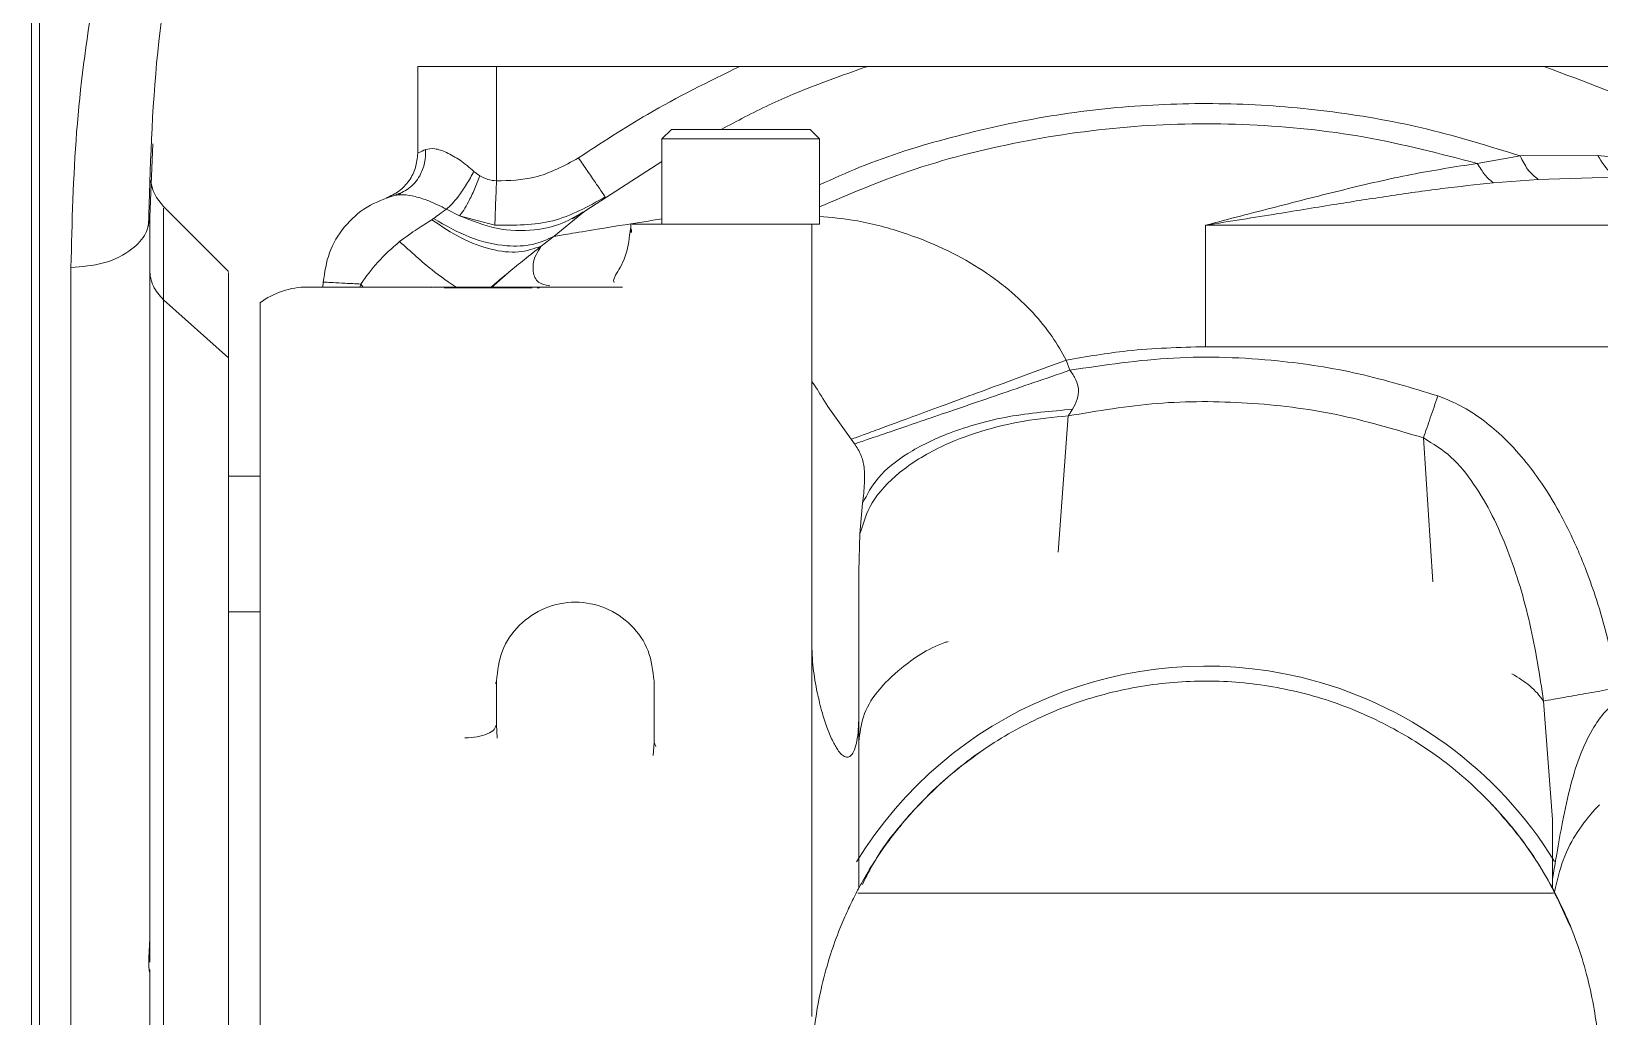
# Model space of a CAD drawing. Header units: millimetres. Extents: x 169 to 14583, y -399 to 10804.
# Drawn here: x 7046.8 to 7146.3, y 5503.2 to 5565.7 of the extents above; entities that cross this region are included whole.
import ezdxf

# ---------------------------------------------------------------- set-up
doc = ezdxf.new("R2010")
doc.units = ezdxf.units.MM
doc.header["$LTSCALE"] = 35

msp = doc.modelspace()

# ---------------------------------------------------------------- linework, layer by layer
at = {"color": 7, "linetype": 'Continuous', "lineweight": 18}
for p, q in [((7047.279, 5456.197), (7047.279, 5595.788)), ((7046.766, 5591.42), (7046.766, 5456.205)), ((7071.279, 5563.477), (7071.279, 5557.962)), ((7076.279, 5563.477), (7076.279, 5556.212)), ((7091.711, 5563.477), (7076.279, 5563.477)), ((7087.379, 5559.477), (7086.779, 5558.877)), ((7096.779, 5558.877), (7096.178, 5559.477)), ((7054.279, 5553.922), (7054.474, 5558.564)), ((7146.166, 5557.815), (7141.232, 5557.8)), ((7075.226, 5556.539), (7074.851, 5556.82)), ((7081.952, 5554.338), (7086.779, 5557.446)), ((7141.232, 5557.8), (7138.51, 5557.323)), ((7142.377, 5556.311), (7139.52, 5556.094)), ((7147.184, 5556.46), (7142.377, 5556.311)), ((7069.279, 5555.134), (7069.638, 5555.242)), ((7070.206, 5555.433), (7070.072, 5555.329)), ((7054.279, 5508.209), (7054.279, 5553.922)), ((7059.279, 5550.469), (7055.157, 5554.589)), ((7055.157, 5554.473), (7055.157, 5554.483)), ((7073.107, 5554.418), (7073.938, 5553.998)), ((7073.938, 5553.998), (7076.176, 5553.412)), ((7079.935, 5552.696), (7081.703, 5554.135)), ((7081.768, 5554.201), (7081.073, 5553.808)), ((7081.703, 5554.135), (7081.952, 5554.338)), ((7084.795, 5553.477), (7084.795, 5552.943)), ((7084.839, 5553.136), (7084.839, 5552.943)), ((7096.279, 5542.525), (7096.279, 5553.477)), ((7177.279, 5553.405), (7121.279, 5553.405)), ((7079.121, 5552.073), (7079.935, 5552.696)), ((7049.279, 5478.955), (7049.279, 5550.721)), ((7077.025, 5550.389), (7075.951, 5549.429)), ((7072.184, 5549.47), (7064.159, 5549.47)), ((7065.27, 5549.47), (7065.287, 5549.791)), ((7067.617, 5549.47), (7067.673, 5549.666)), ((7067.822, 5549.47), (7067.673, 5549.666)), ((7072.184, 5549.449), (7072.225, 5549.477)), ((7072.225, 5549.477), (7084.279, 5549.477)), ((7078.865, 5549.407), (7079.006, 5549.43)), ((7079.597, 5549.579), (7079.661, 5549.562)), ((7059.279, 5544.994), (7055.157, 5548.673)), ((7165.639, 5545.693), (7121.279, 5545.693)), ((7112.433, 5544.838), (7112.661, 5544.197)), ((7097.309, 5541.908), (7098.792, 5539.818)), ((7112.553, 5541.302), (7111.918, 5532.653)), ((7135.101, 5539.905), (7135.693, 5530.776)), ((7098.792, 5539.818), (7099.005, 5539.52)), ((7061.279, 5537.477), (7059.279, 5537.477)), ((7099.514, 5535.76), (7099.344, 5533.808)), ((7099.344, 5533.808), (7099.279, 5531.44)), ((7099.279, 5531.44), (7099.279, 5522.397)), ((7061.279, 5528.878), (7059.279, 5528.878)), ((7076.225, 5524.321), (7076.279, 5524.477)), ((7076.279, 5521.726), (7076.279, 5524.477)), ((7086.279, 5524.477), (7086.279, 5520.586)), ((7142.727, 5523.206), (7143.279, 5515.68)), ((7076.211, 5521.581), (7076.279, 5521.726)), ((7076.327, 5520.852), (7076.279, 5521.726)), ((7086.231, 5519.742), (7086.279, 5520.586)), ((7086.279, 5520.586), (7086.328, 5520.465)), ((7086.328, 5520.465), (7086.389, 5520.318)), ((7143.279, 5515.68), (7143.279, 5511.843)), ((7099.203, 5511.018), (7143.36, 5511.018)), ((7061.279, 5509.326), (7061.279, 5489.628)), ((7054.279, 5506.18), (7054.279, 5506.025)), ((7054.279, 5482.156), (7054.279, 5506.025))]:
    msp.add_line(p, q, dxfattribs=at)
at = {"color": 7, "linetype": 'Continuous', "lineweight": 18, "flags": 128}
for points in [[(7086.779, 5558.877), (7086.779, 5555.853), (7086.779, 5553.477)], [(7096.779, 5553.477), (7096.779, 5556.501), (7096.779, 5558.877)]]:
    msp.add_lwpolyline(points, dxfattribs=at)
at = {"color": 7, "linetype": 'Continuous', "lineweight": 18}
for centre, radius, start, end in [((7057.279, 5556.72), 3, 188.5496, 225), ((7064.279, 5544.477), 5, 90, 126.98176), ((7121.279, 5499.477), 25.95, 76.54838, 148.58408), ((7121.279, 5499.477), 25.95, 31.44876, 76.54838)]:
    msp.add_arc(centre, radius, start, end, dxfattribs=at)
for points, knots in [([(7054.198, 5553.35), (7054.304, 5557.03), (7054.516, 5564.39), (7056.429, 5575.349), (7059.4, 5586.174), (7062.414, 5593.176), (7063.922, 5596.677)], [0, 0, 0, 0, 0.2499025, 0.4998648, 0.7498947, 1, 1, 1, 1]), ([(7049.279, 5550.721), (7049.348, 5553.59), (7049.488, 5559.322), (7050.605, 5567.877), (7052.503, 5576.848), (7055.318, 5586.207), (7058.104, 5592.594), (7059.498, 5595.788)], [0, 0, 0, 0, 0.187248, 0.374046, 0.560561, 0.780228, 1, 1, 1, 1]), ([(7076.279, 5563.477), (7075.545, 5563.477), (7074.078, 5563.477), (7072.434, 5563.477), (7071.453, 5563.477), (7071.337, 5563.477), (7071.279, 5563.477)], [0, 0, 0, 0, 0.279619, 0.559238, 0.779619, 1, 1, 1, 1]), ([(7091.711, 5563.477), (7089.736, 5562.508), (7086.21, 5560.777), (7082.928, 5558.621), (7081.484, 5557.672)], [0, 0, 0, 0, 0.5599657, 1, 1, 1, 1]), ([(7090.538, 5559.477), (7091.542, 5560.012), (7094.523, 5561.6), (7097.711, 5562.729), (7099.825, 5563.477)], [0, 0, 0, 0, 0.3368221, 1, 1, 1, 1]), ([(7099.825, 5563.477), (7099.819, 5563.477), (7099.805, 5563.477), (7099.654, 5563.477), (7099.067, 5563.477), (7097.573, 5563.477), (7095.019, 5563.477), (7092.94, 5563.477), (7091.711, 5563.477)], [0, 0, 0, 0, 0.0274504, 0.0568426, 0.1262247, 0.3177207, 0.5965618, 1, 1, 1, 1]), ([(7142.732, 5563.477), (7142.689, 5563.477), (7142.624, 5563.477), (7142.235, 5563.477), (7141.645, 5563.477), (7140.744, 5563.476), (7139.577, 5563.477), (7138.489, 5563.477), (7137.199, 5563.477), (7135.642, 5563.477), (7133.882, 5563.477), (7131.568, 5563.477), (7128.657, 5563.477), (7125.083, 5563.477), (7121.271, 5563.477), (7117.462, 5563.477), (7113.896, 5563.477), (7110.773, 5563.477), (7108.109, 5563.477), (7105.892, 5563.477), (7103.865, 5563.477), (7102.364, 5563.476), (7101.325, 5563.477), (7100.589, 5563.477), (7099.961, 5563.476), (7099.87, 5563.477), (7099.825, 5563.477)], [0, 0, 0, 0, 0.032329, 0.048913, 0.066067, 0.10952, 0.132847, 0.15752, 0.187779, 0.219613, 0.256891, 0.295838, 0.357704, 0.426241, 0.500242, 0.574038, 0.642423, 0.704204, 0.75574, 0.801821, 0.842502, 0.890453, 0.912656, 0.933995, 0.967671, 1, 1, 1, 1]), ([(7150.846, 5563.477), (7149.617, 5563.477), (7147.537, 5563.478), (7144.987, 5563.476), (7143.489, 5563.48), (7142.911, 5563.475), (7142.755, 5563.476), (7142.74, 5563.477), (7142.732, 5563.477)], [0, 0, 0, 0, 0.403493, 0.682397, 0.873946, 0.941875, 0.972499, 1, 1, 1, 1]), ([(7142.732, 5563.477), (7145.353, 5562.507), (7150.034, 5560.774), (7154.362, 5558.293), (7156.267, 5557.201)], [0, 0, 0, 0, 0.55994, 1, 1, 1, 1]), ([(7141.232, 5557.8), (7139.286, 5558.405), (7135.394, 5559.613), (7129.364, 5560.681), (7123.27, 5561.19), (7117.152, 5561.08), (7111.073, 5560.377), (7105.107, 5559.043), (7100.315, 5557.57), (7097.62, 5556.343), (7096.779, 5555.959)], [0, 0, 0, 0, 0.134158, 0.268317, 0.402475, 0.536634, 0.670792, 0.804951, 0.939109, 1, 1, 1, 1]), ([(7138.51, 5557.323), (7136.143, 5557.939), (7131.408, 5559.17), (7124.088, 5559.907), (7116.743, 5559.82), (7109.47, 5558.804), (7102.748, 5557.108), (7098.638, 5555.36), (7096.779, 5554.569)], [0, 0, 0, 0, 0.171642, 0.343284, 0.514926, 0.686568, 0.85821, 1, 1, 1, 1]), ([(7086.779, 5558.877), (7086.854, 5558.877), (7087.004, 5558.877), (7088.16, 5558.877), (7089.813, 5558.877), (7091.779, 5558.877), (7093.744, 5558.877), (7095.397, 5558.877), (7096.553, 5558.877), (7096.703, 5558.877), (7096.779, 5558.877)], [0, 0, 0, 0, 0.125, 0.25, 0.375, 0.5, 0.625, 0.75, 0.875, 1, 1, 1, 1]), ([(7087.379, 5559.477), (7087.445, 5559.477), (7087.578, 5559.477), (7088.595, 5559.477), (7090.05, 5559.477), (7091.779, 5559.477), (7093.508, 5559.477), (7094.963, 5559.477), (7095.979, 5559.477), (7096.112, 5559.477), (7096.178, 5559.477)], [0, 0, 0, 0, 0.125126, 0.250014, 0.375014, 0.500008, 0.625008, 0.750001, 0.874962, 1, 1, 1, 1]), ([(7069.279, 5555.134), (7069.56, 5555.263), (7070.122, 5555.52), (7070.763, 5556.206), (7071.196, 5557.038), (7071.251, 5557.654), (7071.279, 5557.962)], [0, 0, 0, 0, 0.25, 0.5, 0.75, 1, 1, 1, 1]), ([(7069.816, 5555.296), (7070.126, 5555.415), (7070.765, 5555.659), (7071.408, 5556.445), (7071.759, 5557.333), (7071.775, 5557.92), (7071.783, 5558.206)], [0, 0, 0, 0, 0.272856, 0.561764, 0.787144, 1, 1, 1, 1]), ([(7071.279, 5557.962), (7071.301, 5557.977), (7071.345, 5558.006), (7071.636, 5558.139), (7071.783, 5558.206)], [0, 0, 0, 0, 0.495618, 1, 1, 1, 1]), ([(7071.783, 5558.206), (7071.963, 5558.241), (7072.324, 5558.311), (7073.113, 5558.041), (7073.984, 5557.548), (7074.558, 5557.066), (7074.851, 5556.82)], [0, 0, 0, 0, 0.241734, 0.485513, 0.737309, 1, 1, 1, 1]), ([(7146.166, 5557.815), (7146.429, 5557.391), (7146.897, 5556.632), (7147.475, 5556.525), (7147.729, 5556.477)], [0, 0, 0, 0, 0.56, 1, 1, 1, 1]), ([(7156.267, 5557.201), (7156.171, 5557.207), (7155.977, 5557.22), (7154.534, 5557.313), (7152.384, 5557.449), (7149.553, 5557.623), (7147.303, 5557.751), (7146.166, 5557.815)], [0, 0, 0, 0, 0.179565, 0.361747, 0.547735, 0.771646, 1, 1, 1, 1]), ([(7074.851, 5556.82), (7074.7, 5556.543), (7074.391, 5555.978), (7073.899, 5555.269), (7073.458, 5554.733), (7073.222, 5554.521), (7073.107, 5554.418)], [0, 0, 0, 0, 0.274902, 0.561249, 0.785098, 1, 1, 1, 1]), ([(7081.484, 5557.672), (7080.576, 5557.178), (7078.945, 5556.29), (7077.097, 5556.236), (7076.279, 5556.212)], [0, 0, 0, 0, 0.557013, 1, 1, 1, 1]), ([(7083.178, 5555.196), (7083.148, 5555.239), (7083.086, 5555.33), (7082.628, 5556), (7082.058, 5556.833), (7081.67, 5557.4), (7081.484, 5557.672)], [0, 0, 0, 0, 0.270262, 0.56243, 0.789737, 1, 1, 1, 1]), ([(7138.51, 5557.323), (7137.119, 5557.106), (7134.329, 5556.672), (7130.054, 5555.669), (7125.703, 5554.559), (7122.757, 5553.791), (7121.279, 5553.405)], [0, 0, 0, 0, 0.247652, 0.496536, 0.747239, 1, 1, 1, 1]), ([(7139.52, 5556.094), (7139.345, 5556.245), (7138.995, 5556.548), (7138.672, 5557.065), (7138.51, 5557.323)], [0, 0, 0, 0, 0.5, 1, 1, 1, 1]), ([(7142.377, 5556.311), (7142.148, 5556.489), (7141.74, 5556.806), (7141.387, 5557.497), (7141.232, 5557.8)], [0, 0, 0, 0, 0.56, 1, 1, 1, 1]), ([(7075.226, 5556.539), (7075.115, 5556.25), (7074.887, 5555.659), (7074.526, 5554.913), (7074.2, 5554.341), (7074.024, 5554.111), (7073.938, 5553.998)], [0, 0, 0, 0, 0.272792, 0.558422, 0.783061, 1, 1, 1, 1]), ([(7076.279, 5556.212), (7076.094, 5556.234), (7075.72, 5556.277), (7075.392, 5556.451), (7075.226, 5556.539)], [0, 0, 0, 0, 0.49483, 1, 1, 1, 1]), ([(7076.279, 5556.212), (7076.267, 5555.895), (7076.243, 5555.236), (7076.212, 5554.401), (7076.189, 5553.764), (7076.18, 5553.529), (7076.176, 5553.412)], [0, 0, 0, 0, 0.26294, 0.546981, 0.775778, 1, 1, 1, 1]), ([(7121.279, 5553.405), (7122.81, 5553.648), (7125.593, 5554.089), (7129.46, 5554.725), (7132.924, 5555.264), (7136.229, 5555.737), (7138.434, 5555.976), (7139.52, 5556.094)], [0, 0, 0, 0, 0.24989, 0.454294, 0.6343742, 0.8199926, 1, 1, 1, 1]), ([(7065.287, 5549.791), (7065.379, 5550.424), (7065.563, 5551.689), (7066.576, 5553.347), (7068.007, 5554.66), (7069.213, 5555.084), (7069.816, 5555.296)], [0, 0, 0, 0, 0.25, 0.5, 0.75, 1, 1, 1, 1]), ([(7069.816, 5555.296), (7069.99, 5555.32), (7070.349, 5555.369), (7071.105, 5555.236), (7072.045, 5554.95), (7072.727, 5554.608), (7073.107, 5554.418)], [0, 0, 0, 0, 0.227227, 0.467252, 0.703262, 1, 1, 1, 1]), ([(7076.176, 5553.412), (7077.427, 5553.398), (7079.909, 5553.369), (7082.094, 5554.59), (7083.178, 5555.196)], [0, 0, 0, 0, 0.503924, 1, 1, 1, 1]), ([(7049.279, 5550.721), (7049.987, 5550.777), (7051.462, 5550.895), (7053.139, 5551.761), (7054.115, 5552.837), (7054.226, 5553.57), (7054.279, 5553.922)], [0, 0, 0, 0, 0.270261, 0.562429, 0.789736, 1, 1, 1, 1]), ([(7055.157, 5548.673), (7055.157, 5549.679), (7055.157, 5551.692), (7055.157, 5553.541), (7055.157, 5554.508), (7055.157, 5554.481), (7055.157, 5554.473)], [0, 0, 0, 0, 0.291094, 0.582187, 0.873281, 1, 1, 1, 1]), ([(7073.107, 5554.418), (7072.963, 5554.322), (7072.708, 5554.151), (7072.411, 5553.919), (7072.28, 5553.818)], [0, 0, 0, 0, 0.560662, 1, 1, 1, 1]), ([(7073.938, 5553.998), (7074.719, 5553.691), (7076.306, 5553.066), (7078.547, 5553.01), (7080.473, 5553.437), (7081.464, 5554.041), (7081.952, 5554.338)], [0, 0, 0, 0, 0.2763005, 0.5609012, 0.7836995, 1, 1, 1, 1]), ([(7096.779, 5553.961), (7097.519, 5553.894), (7099.277, 5553.733), (7101.925, 5553.031), (7104.573, 5552.006), (7106.842, 5550.767), (7108.747, 5549.391), (7110.302, 5547.919), (7111.543, 5546.419), (7112.146, 5545.347), (7112.433, 5544.838)], [0, 0, 0, 0, 0.123952, 0.294532, 0.446679, 0.581672, 0.703997, 0.813419, 0.911529, 1, 1, 1, 1]), ([(7070.128, 5552.367), (7070.508, 5552.641), (7071.217, 5553.152), (7071.88, 5553.561), (7072.187, 5553.751)], [0, 0, 0, 0, 0.536135, 1, 1, 1, 1]), ([(7072.28, 5553.818), (7072.263, 5553.805), (7072.234, 5553.782), (7072.201, 5553.76), (7072.187, 5553.751)], [0, 0, 0, 0, 0.562162, 1, 1, 1, 1]), ([(7072.187, 5553.751), (7072.806, 5553.333), (7074.066, 5552.482), (7075.956, 5551.801), (7077.719, 5551.594), (7078.658, 5551.915), (7079.121, 5552.073)], [0, 0, 0, 0, 0.245159, 0.498769, 0.753025, 1, 1, 1, 1]), ([(7072.28, 5553.818), (7073.054, 5553.382), (7074.629, 5552.494), (7076.8, 5552.028), (7078.617, 5552.092), (7079.5, 5552.497), (7079.935, 5552.696)], [0, 0, 0, 0, 0.274863, 0.559833, 0.783369, 1, 1, 1, 1]), ([(7079.935, 5552.696), (7080.219, 5552.743), (7080.804, 5552.838), (7082.81, 5553.168), (7084.84, 5553.501), (7086.395, 5553.742), (7086.779, 5553.801)], [0, 0, 0, 0, 0.2559582, 0.5280338, 0.8834963, 1, 1, 1, 1]), ([(7084.778, 5553.19), (7084.711, 5552.615), (7084.571, 5551.421), (7083.938, 5550.415), (7083.674, 5549.941), (7083.725, 5549.819), (7083.748, 5549.766)], [0, 0, 0, 0, 0.318315, 0.66146, 0.849261, 1, 1, 1, 1]), ([(7096.279, 5553.477), (7095.703, 5553.477), (7094.553, 5553.477), (7092.472, 5553.477), (7090.357, 5553.477), (7088.365, 5553.477), (7086.667, 5553.477), (7085.469, 5553.477), (7084.85, 5553.477), (7084.862, 5553.477), (7084.865, 5553.477)], [0, 0, 0, 0, 0.136343, 0.272686, 0.40903, 0.545373, 0.681716, 0.818059, 0.954401, 1, 1, 1, 1]), ([(7096.279, 5553.477), (7096.438, 5553.477), (7096.724, 5553.477), (7096.762, 5553.477), (7096.779, 5553.477)], [0, 0, 0, 0, 0.5597497, 1, 1, 1, 1]), ([(7067.673, 5549.666), (7068.014, 5550.144), (7068.717, 5551.129), (7069.648, 5551.946), (7070.128, 5552.367)], [0, 0, 0, 0, 0.485538, 1, 1, 1, 1]), ([(7070.128, 5552.367), (7070.84, 5551.722), (7072.244, 5550.451), (7073.276, 5549.767), (7073.784, 5549.43)], [0, 0, 0, 0, 0.5072997, 1, 1, 1, 1]), ([(7077.025, 5550.389), (7077.036, 5550.398), (7077.384, 5550.689), (7078.085, 5551.244), (7078.764, 5551.787), (7079.121, 5552.073)], [0, 0, 0, 0, 0.014778, 0.481424, 1, 1, 1, 1]), ([(7079.121, 5552.073), (7078.997, 5551.887), (7078.737, 5551.494), (7078.58, 5550.892), (7078.612, 5550.243), (7078.878, 5549.701), (7079.389, 5549.614), (7079.597, 5549.579)], [0, 0, 0, 0, 0.155283, 0.327669, 0.519364, 0.804026, 1, 1, 1, 1]), ([(7059.279, 5544.994), (7059.279, 5546.084), (7059.279, 5548.264), (7059.279, 5550.06), (7059.279, 5550.289), (7059.279, 5550.395)], [0, 0, 0, 0, 0.349258, 0.698516, 1, 1, 1, 1]), ([(7075.896, 5549.429), (7075.987, 5549.511), (7076.37, 5549.854), (7076.742, 5550.158), (7077.025, 5550.389)], [0, 0, 0, 0, 0.238511, 1, 1, 1, 1]), ([(7067.673, 5549.666), (7067.327, 5549.684), (7066.634, 5549.721), (7065.882, 5549.76), (7065.381, 5549.786), (7065.318, 5549.789), (7065.287, 5549.791)], [0, 0, 0, 0, 0.25, 0.5, 0.75, 1, 1, 1, 1]), ([(7078.545, 5549.428), (7078.271, 5549.428), (7077.727, 5549.429), (7076.161, 5549.429), (7074.581, 5549.43), (7073.306, 5549.43), (7072.951, 5549.43)], [0, 0, 0, 0, 0.298856, 0.59497, 0.887218, 1, 1, 1, 1]), ([(7055.157, 5444.471), (7055.157, 5444.444), (7055.157, 5444.352), (7055.157, 5445.192), (7055.157, 5446.951), (7055.157, 5449.664), (7055.157, 5453.215), (7055.157, 5457.561), (7055.157, 5462.624), (7055.157, 5468.317), (7055.157, 5474.543), (7055.157, 5481.196), (7055.157, 5488.162), (7055.157, 5495.321), (7055.157, 5502.552), (7055.157, 5509.73), (7055.157, 5516.732), (7055.157, 5523.44), (7055.157, 5529.736), (7055.157, 5535.519), (7055.157, 5540.669), (7055.157, 5545.174), (7055.157, 5547.507), (7055.157, 5548.673)], [0, 0, 0, 0, 0.020812, 0.069772, 0.118731, 0.16769, 0.21665, 0.265609, 0.314569, 0.363528, 0.412487, 0.461447, 0.510406, 0.559365, 0.608325, 0.657284, 0.706244, 0.755203, 0.804162, 0.853122, 0.902081, 0.951041, 1, 1, 1, 1]), ([(7061.274, 5548.468), (7061.274, 5548.466), (7061.273, 5548.454), (7061.274, 5548.103), (7061.276, 5547.529), (7061.276, 5547.331), (7061.277, 5547.115), (7061.277, 5546.881), (7061.278, 5546.628), (7061.279, 5546.383), (7061.279, 5546.088), (7061.278, 5545.668), (7061.277, 5544.982), (7061.276, 5544.142), (7061.275, 5543.249), (7061.274, 5542.449), (7061.274, 5541.67), (7061.273, 5539.868), (7061.274, 5537.921), (7061.276, 5535.874), (7061.276, 5535.221), (7061.277, 5534.556), (7061.277, 5533.876), (7061.278, 5533.183), (7061.279, 5532.546), (7061.279, 5531.81), (7061.278, 5530.808), (7061.277, 5529.278), (7061.276, 5527.549), (7061.275, 5525.834), (7061.274, 5524.372), (7061.274, 5523.004), (7061.273, 5520.182), (7061.274, 5515.711), (7061.277, 5511.454), (7061.279, 5509.326)], [0, 0, 0, 0, 0.019899, 0.129609, 0.143989, 0.158369, 0.172749, 0.187129, 0.20151, 0.21589, 0.226081, 0.245817, 0.275099, 0.313924, 0.341613, 0.367185, 0.390639, 0.411975, 0.521685, 0.536065, 0.550445, 0.564825, 0.579205, 0.593586, 0.607966, 0.618157, 0.637893, 0.667175, 0.706, 0.733689, 0.759261, 0.782715, 0.804051, 0.902025, 1, 1, 1, 1]), ([(7059.279, 5448.56), (7059.279, 5448.529), (7059.279, 5448.276), (7059.279, 5449), (7059.279, 5450.805), (7059.279, 5453.931), (7059.279, 5458.145), (7059.279, 5463.386), (7059.279, 5469.513), (7059.279, 5476.379), (7059.279, 5483.813), (7059.279, 5491.633), (7059.279, 5499.646), (7059.279, 5507.654), (7059.279, 5515.462), (7059.279, 5522.875), (7059.279, 5529.717), (7059.279, 5535.794), (7059.279, 5541.056), (7059.279, 5543.682), (7059.279, 5544.994)], [0, 0, 0, 0, 0.007982, 0.066336, 0.12469, 0.183044, 0.241398, 0.299752, 0.358106, 0.41646, 0.474814, 0.533168, 0.591522, 0.649876, 0.70823, 0.766584, 0.824938, 0.883292, 0.941646, 1, 1, 1, 1]), ([(7121.279, 5545.693), (7119.616, 5545.648), (7116.646, 5545.568), (7113.72, 5545.061), (7112.433, 5544.838)], [0, 0, 0, 0, 0.559862, 1, 1, 1, 1]), ([(7112.661, 5544.197), (7114.852, 5544.525), (7119.225, 5545.18), (7125.398, 5544.944), (7131.022, 5544.095), (7134.347, 5543.079), (7136.012, 5542.57)], [0, 0, 0, 0, 0.280445, 0.559744, 0.779416, 1, 1, 1, 1]), ([(7112.661, 5544.197), (7112.804, 5544.003), (7113.076, 5543.636), (7113.241, 5542.977), (7113.16, 5542.312), (7112.944, 5541.926), (7112.83, 5541.721)], [0, 0, 0, 0, 0.258133, 0.48828, 0.728477, 1, 1, 1, 1]), ([(7097.309, 5541.908), (7097.025, 5542.36), (7096.441, 5543.292), (7096.334, 5543.414), (7096.279, 5543.477)], [0, 0, 0, 0, 0.4845346, 1, 1, 1, 1]), ([(7096.279, 5539.084), (7096.279, 5539.238), (7096.279, 5539.544), (7096.279, 5540.311), (7096.279, 5541.323), (7096.279, 5542.094), (7096.279, 5542.525)], [0, 0, 0, 0, 0.220435, 0.43837, 0.685992, 1, 1, 1, 1]), ([(7112.553, 5541.302), (7114.433, 5541.62), (7118.194, 5542.255), (7123.928, 5542.224), (7129.619, 5541.538), (7133.274, 5540.449), (7135.101, 5539.905)], [0, 0, 0, 0, 0.250022, 0.500018, 0.750012, 1, 1, 1, 1]), ([(7147.451, 5524.048), (7147.242, 5525.104), (7146.869, 5526.996), (7146.163, 5529.453), (7145.553, 5531.186), (7145.036, 5532.471), (7144.48, 5533.725), (7143.658, 5535.366), (7142.584, 5537.105), (7141.296, 5538.794), (7140.032, 5540.123), (7138.663, 5541.227), (7137.366, 5542.04), (7136.441, 5542.402), (7136.012, 5542.57)], [0, 0, 0, 0, 0.142254, 0.254715, 0.337333, 0.385021, 0.437722, 0.518446, 0.627482, 0.70711, 0.798912, 0.868938, 0.939264, 1, 1, 1, 1]), ([(7099.344, 5533.808), (7099.544, 5534.478), (7099.956, 5535.856), (7101.747, 5537.767), (7104.176, 5539.293), (7106.941, 5540.354), (7109.688, 5541.028), (7111.614, 5541.212), (7112.553, 5541.302)], [0, 0, 0, 0, 0.179132, 0.368414, 0.562129, 0.713333, 0.860143, 1, 1, 1, 1]), ([(7099.514, 5535.76), (7099.797, 5536.31), (7100.379, 5537.439), (7102.294, 5538.971), (7105.072, 5540.331), (7108.664, 5541.359), (7111.466, 5541.602), (7112.83, 5541.721)], [0, 0, 0, 0, 0.179991, 0.36919, 0.562382, 0.786954, 1, 1, 1, 1]), ([(7112.83, 5541.721), (7112.778, 5541.641), (7112.686, 5541.5), (7112.593, 5541.363), (7112.553, 5541.302)], [0, 0, 0, 0, 0.560422, 1, 1, 1, 1]), ([(7135.101, 5539.905), (7135.707, 5539.532), (7136.958, 5538.761), (7138.347, 5536.973), (7139.518, 5534.97), (7140.793, 5532.023), (7141.964, 5528.095), (7142.471, 5524.846), (7142.727, 5523.206)], [0, 0, 0, 0, 0.111136, 0.229291, 0.352351, 0.478638, 0.736955, 1, 1, 1, 1]), ([(7099.005, 5539.52), (7099.146, 5539.304), (7099.347, 5538.999), (7099.531, 5538.457), (7099.643, 5537.861), (7099.644, 5536.932), (7099.56, 5536.181), (7099.514, 5535.76)], [0, 0, 0, 0, 0.247018, 0.349033, 0.45221, 0.69287, 1, 1, 1, 1]), ([(7099.279, 5522.397), (7099.266, 5521.862), (7099.247, 5521.126), (7099.067, 5520.294), (7098.926, 5519.947), (7098.797, 5519.77), (7098.66, 5519.655), (7098.464, 5519.625), (7098.221, 5519.759), (7097.932, 5520.087), (7097.605, 5520.653), (7097.26, 5521.475), (7096.919, 5522.531), (7096.597, 5523.833), (7096.336, 5525.368), (7096.299, 5526.419), (7096.279, 5526.975)], [0, 0, 0, 0, 0.101396, 0.139533, 0.171011, 0.185461, 0.19969, 0.229546, 0.264396, 0.306484, 0.376005, 0.459526, 0.557821, 0.682361, 0.832145, 1, 1, 1, 1]), ([(7104.946, 5526.991), (7104.87, 5526.965), (7103.645, 5526.556), (7102.059, 5525.448), (7100.368, 5523.84), (7099.448, 5522.241), (7099.334, 5521.159), (7099.279, 5520.632)], [0, 0, 0, 0, 0.019822, 0.320866, 0.55577, 0.783521, 1, 1, 1, 1]), ([(7099.498, 5511.575), (7099.743, 5512.06), (7100.619, 5513.801), (7102.772, 5516.413), (7105.844, 5519.307), (7109.404, 5521.604), (7113.283, 5523.292), (7117.396, 5524.289), (7121.617, 5524.596), (7125.828, 5524.176), (7129.913, 5523.068), (7133.746, 5521.277), (7137.237, 5518.882), (7140.251, 5515.918), (7142.754, 5512.567), (7143.89, 5510.057), (7144.445, 5508.829)], [0, 0, 0, 0, 0.0289509, 0.1038913, 0.1788317, 0.2537774, 0.328723, 0.4036564, 0.4785898, 0.5535387, 0.6284877, 0.7034217, 0.7783556, 0.8532997, 0.9282439, 1, 1, 1, 1]), ([(7140.715, 5524.939), (7141.122, 5524.69), (7141.972, 5524.168), (7142.468, 5523.536), (7142.727, 5523.206)], [0, 0, 0, 0, 0.477605, 1, 1, 1, 1]), ([(7147.451, 5524.048), (7146.935, 5523.956), (7145.877, 5523.768), (7144.447, 5523.513), (7143.303, 5523.309), (7142.915, 5523.24), (7142.727, 5523.206)], [0, 0, 0, 0, 0.244189, 0.501041, 0.757331, 1, 1, 1, 1]), ([(7143.279, 5511.843), (7143.371, 5512.395), (7143.583, 5513.656), (7143.932, 5515.681), (7144.39, 5517.786), (7144.994, 5519.75), (7145.722, 5521.305), (7146.554, 5522.53), (7147.25, 5523.09), (7147.572, 5523.349)], [0, 0, 0, 0, 0.129423, 0.295495, 0.492167, 0.655194, 0.7958, 0.905722, 1, 1, 1, 1]), ([(7099.279, 5522.397), (7099.279, 5520.447), (7099.279, 5516.965), (7099.279, 5513.067), (7099.279, 5511.351)], [0, 0, 0, 0, 0.55987, 1, 1, 1, 1]), ([(7074.279, 5520.87), (7074.541, 5520.883), (7075.066, 5520.908), (7075.721, 5521.107), (7076.136, 5521.345), (7076.192, 5521.519), (7076.211, 5521.581)], [0, 0, 0, 0, 0.2810366, 0.5620733, 0.8431099, 1, 1, 1, 1]), ([(7099.279, 5511.351), (7099.296, 5511.382), (7099.328, 5511.437), (7099.623, 5511.977), (7100.082, 5512.747), (7100.746, 5513.761), (7101.5, 5514.787), (7102.246, 5515.697), (7103.191, 5516.762), (7104.712, 5518.29), (7106.19, 5519.393), (7106.993, 5519.993)], [0, 0, 0, 0, 0.147197, 0.266244, 0.36913, 0.466294, 0.573067, 0.629398, 0.68802, 0.830444, 1, 1, 1, 1]), ([(7139.46, 5516.636), (7140.127, 5515.879), (7141.052, 5514.829), (7141.981, 5513.503), (7142.469, 5512.75), (7142.831, 5512.152), (7143.208, 5511.488), (7143.249, 5511.408), (7143.279, 5511.351)], [0, 0, 0, 0, 0.298578, 0.414052, 0.521236, 0.622818, 0.72921, 1, 1, 1, 1]), ([(7143.412, 5511.102), (7143.578, 5511.804), (7143.946, 5513.355), (7144.978, 5515.143), (7146.024, 5516.391), (7146.189, 5516.538), (7146.279, 5516.619)], [0, 0, 0, 0, 0.177637, 0.392713, 0.66933, 1, 1, 1, 1]), ([(7099.279, 5511.351), (7099.263, 5511.324), (7099.233, 5511.269), (7098.961, 5510.75), (7098.543, 5509.895), (7098.004, 5508.644), (7097.422, 5507.041), (7096.923, 5505.221), (7096.55, 5503.324), (7096.32, 5501.426), (7096.293, 5500.134), (7096.279, 5499.477)], [0, 0, 0, 0, 0.066249, 0.130207, 0.211682, 0.307911, 0.435736, 0.58378, 0.718624, 0.856888, 1, 1, 1, 1]), ([(7143.279, 5511.351), (7143.279, 5511.44), (7143.279, 5511.6), (7143.279, 5511.768), (7143.279, 5511.843)], [0, 0, 0, 0, 0.556494, 1, 1, 1, 1]), ([(7143.279, 5511.351), (7143.322, 5511.27), (7143.397, 5511.131), (7143.407, 5511.11), (7143.412, 5511.102)], [0, 0, 0, 0, 0.580814, 1, 1, 1, 1]), ([(7143.412, 5511.102), (7143.687, 5510.549), (7144.257, 5509.404), (7144.962, 5507.562), (7145.539, 5505.634), (7145.946, 5503.68), (7146.222, 5501.641), (7146.259, 5500.243), (7146.279, 5499.477)], [0, 0, 0, 0, 0.148001, 0.306546, 0.481711, 0.64623, 0.805998, 1, 1, 1, 1]), ([(7054.279, 5506.025), (7054.276, 5506.012), (7054.271, 5505.986), (7054.243, 5506.092), (7054.218, 5506.29), (7054.209, 5506.585), (7054.218, 5506.949), (7054.243, 5507.361), (7054.271, 5507.794), (7054.276, 5508.071), (7054.279, 5508.209)], [0, 0, 0, 0, 0.124788, 0.250031, 0.375443, 0.500001, 0.624511, 0.749988, 0.875209, 1, 1, 1, 1]), ([(7054.279, 5508.034), (7054.279, 5507.953), (7054.279, 5507.659), (7054.279, 5507.149), (7054.279, 5506.799), (7054.279, 5506.635)], [0, 0, 0, 0, 0.165943, 0.608505, 1, 1, 1, 1])]:
    msp.add_open_spline(points, degree=3, knots=knots, dxfattribs=at)
for points in [[(7121.279, 5553.405), (7121.279, 5552.158), (7121.279, 5549.664), (7121.279, 5547.017), (7121.279, 5545.693)], [(7055.157, 5548.673), (7055.026, 5548.804), (7054.764, 5549.066), (7054.492, 5549.536), (7054.312, 5550.04), (7054.29, 5550.391), (7054.279, 5550.566)], [(7112.433, 5544.838), (7111.658, 5544.553), (7110.108, 5543.983), (7107.847, 5543.151), (7105.71, 5542.364), (7103.757, 5541.645), (7102.038, 5541.013), (7100.609, 5540.487), (7099.474, 5540.069), (7099.02, 5539.902), (7098.792, 5539.818)], [(7099.005, 5539.52), (7099.248, 5539.603), (7099.733, 5539.77), (7100.896, 5540.168), (7102.34, 5540.662), (7104.062, 5541.252), (7106.006, 5541.918), (7108.125, 5542.643), (7110.363, 5543.41), (7111.895, 5543.934), (7112.661, 5544.197)], [(7136.012, 5542.57), (7135.85, 5542.095), (7135.525, 5541.145), (7135.242, 5540.318), (7135.101, 5539.905)], [(7096.279, 5539.084), (7096.279, 5538.193), (7096.279, 5536.411), (7096.279, 5532.942), (7096.279, 5528.96), (7096.279, 5524.471), (7096.279, 5519.568), (7096.279, 5514.326), (7096.279, 5508.84), (7096.279, 5505.067), (7096.279, 5503.181)], [(7076.279, 5524.477), (7076.354, 5525.132), (7076.504, 5526.44), (7077.66, 5528.105), (7079.313, 5529.217), (7081.279, 5529.607), (7083.244, 5529.217), (7084.897, 5528.105), (7086.053, 5526.44), (7086.203, 5525.132), (7086.279, 5524.477)]]:
    msp.add_open_spline(points, degree=3, dxfattribs=at)

doc.saveas('drawing.dxf')
